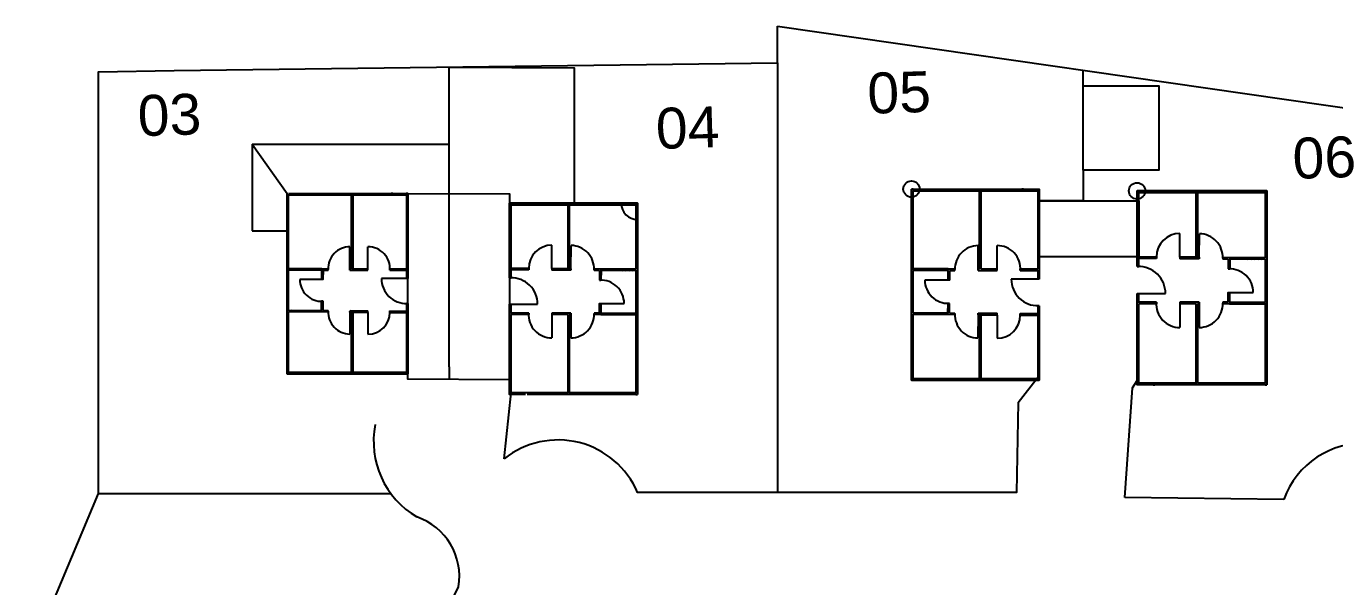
# Model space of a CAD drawing. Header units: millimetres. Extents: x 190 to 378, y 11 to 188.
# Drawn here: x 231 to 311.1, y 154 to 188.3 of the extents above; entities that cross this region are included whole.
import ezdxf

# ---------------------------------------------------------------- set-up
doc = ezdxf.new("R2010")
doc.units = ezdxf.units.MM
doc.styles.get("Standard").update_dxf_attribs({"font": 'arial.ttf'})
pattern_1 = [(225, (664.45732, 323.84842), (0.22126613, -0.22126613), [])]
pattern_2 = [(45, (-77.93602, 18.6512), (-0.2245064, 0.2245064), [])]
pattern_3 = [(45, (-110.9001, 20.20014), (-0.22126613, 0.22126613), [])]
pattern_4 = [(225, (605.23523, 315.52547), (0.20901178, -0.20901178), [])]

msp = doc.modelspace()

# ---------------------------------------------------------------- hatches: boundary and pattern name
h = msp.add_hatch()
h.set_pattern_fill('ANSI31', color=256, scale=0.093098, angle=180)
h.set_pattern_definition([(225, (577.96972, 326.46227), (0.20901178, -0.20901178), [])])
h.paths.add_polyline_path([(254.246, 173.433), (253.245, 173.433, -0.017288), (253.242, 173.34), (254.246, 173.34), (254.246, 172.831), (254.339, 172.831), (254.339, 177.492), (254.246, 177.492)])
h.paths.add_polyline_path([(250.89, 173.433), (250.797, 173.433), (250.797, 173.34), (251.898, 173.34), (251.898, 173.433), (250.983, 173.433), (250.983, 177.481), (250.89, 177.481)])
h.paths.add_polyline_path([(246.948, 166.991), (254.339, 166.991), (254.339, 171.305), (254.246, 171.305), (254.246, 170.844), (253.239, 170.852), (253.238, 170.759), (254.246, 170.751), (254.246, 167.084), (250.983, 167.084), (250.983, 170.776), (251.898, 170.769), (251.898, 170.862), (250.798, 170.871), (250.797, 170.778), (250.89, 170.776), (250.89, 167.084), (247.041, 167.084), (247.041, 170.806), (249.457, 170.788), (249.457, 170.881), (249.15, 170.883), (249.154, 171.439), (249.06, 171.439), (249.057, 170.884), (247.041, 170.899), (247.041, 173.34), (249.074, 173.34), (249.07, 172.78), (249.163, 172.779), (249.167, 173.34), (249.457, 173.34), (249.457, 173.433), (249.075, 173.433), (247.041, 173.433), (247.041, 177.469), (246.948, 177.469)])
h.paths.add_polyline_path([(250.89, 177.481), (250.983, 177.481), (250.983, 177.951), (254.246, 177.951), (254.246, 177.492), (254.339, 177.492), (254.339, 178.044), (253.417, 178.044), (253.324, 178.044), (247.041, 178.044), (246.948, 178.044), (246.948, 177.469), (247.041, 177.469), (247.041, 177.951), (250.89, 177.951)])
h = msp.add_hatch()
h.set_pattern_fill('ANSI31', color=256, scale=0.098557, angle=180)
h.set_pattern_definition([(225, (635.59324, 335.42645), (0.22126613, -0.22126613), [])])
h.paths.add_polyline_path([(292.889, 173.425), (291.83, 173.425, -0.017288), (291.827, 173.326), (292.889, 173.326), (292.889, 172.788), (292.988, 172.788), (292.988, 177.722), (292.889, 177.722)])
h.paths.add_polyline_path([(289.337, 173.425), (289.239, 173.425), (289.239, 173.326), (290.404, 173.326), (290.404, 173.425), (289.436, 173.425), (289.436, 177.711), (289.337, 177.711)])
h.paths.add_polyline_path([(285.163, 166.606), (292.988, 166.606), (292.988, 171.172), (292.889, 171.172), (292.889, 170.685), (291.824, 170.693), (291.823, 170.594), (292.889, 170.586), (292.889, 166.704), (289.436, 166.704), (289.436, 170.613), (290.404, 170.605), (290.404, 170.704), (289.239, 170.713), (289.239, 170.614), (289.337, 170.613), (289.337, 166.704), (285.262, 166.704), (285.262, 170.644), (287.819, 170.625), (287.82, 170.723), (287.494, 170.726), (287.499, 171.314), (287.4, 171.314), (287.396, 170.727), (285.262, 170.743), (285.262, 173.326), (287.414, 173.326), (287.41, 172.734), (287.509, 172.733), (287.513, 173.326), (287.819, 173.326), (287.819, 173.425), (287.415, 173.425), (285.262, 173.425), (285.262, 177.698), (285.163, 177.698)])
h.paths.add_polyline_path([(289.337, 177.711), (289.436, 177.711), (289.436, 178.208), (292.889, 178.208), (292.889, 177.722), (292.988, 177.722), (292.988, 178.307), (292.012, 178.307), (291.913, 178.307), (285.262, 178.307), (285.163, 178.307), (285.163, 177.698), (285.262, 177.698), (285.262, 178.208), (289.337, 178.208)])
h = msp.add_hatch()
h.set_pattern_fill('ANSI31', color=256, scale=0.1)
h.set_pattern_definition(pattern_2)
h.paths.add_polyline_path([(302.678, 178.097), (306.812, 178.097), (306.812, 174.099), (304.217, 174.119), (304.217, 174.019), (304.547, 174.016), (304.543, 173.419), (304.643, 173.419), (304.647, 174.015), (306.812, 173.999), (306.812, 173.104), (306.912, 173.102), (306.912, 178.197), (298.973, 178.197), (298.973, 173.564), (299.073, 173.564), (299.073, 174.058), (300.155, 174.05), (300.155, 174.15), (299.073, 174.158), (299.073, 178.097), (302.578, 178.097), (302.578, 174.131), (301.595, 174.139), (301.595, 174.039), (302.777, 174.03), (302.778, 174.13), (302.678, 174.131)])
h = msp.add_hatch()
h.set_pattern_fill('ANSI31', color=256, scale=0.1)
h.set_pattern_definition([(45, (-48.64925, 6.90363), (-0.2245064, 0.2245064), [])])
h.paths.add_polyline_path([(299.073, 171.278), (300.148, 171.278, -0.017288), (300.152, 171.378), (299.073, 171.378), (299.073, 171.924), (298.973, 171.924), (298.973, 166.918), (299.073, 166.918)])
h.paths.add_polyline_path([(302.678, 171.278), (302.778, 171.278), (302.778, 171.378), (301.595, 171.378), (301.595, 171.278), (302.578, 171.278), (302.578, 166.929), (302.678, 166.929)])
h.paths.add_polyline_path([(306.912, 178.197), (298.973, 178.197), (298.973, 173.564), (299.073, 173.564), (299.073, 174.058), (300.155, 174.05), (300.155, 174.15), (299.073, 174.158), (299.073, 178.097), (302.578, 178.097), (302.578, 174.131), (301.595, 174.139), (301.595, 174.039), (302.777, 174.03), (302.778, 174.13), (302.678, 174.131), (302.678, 178.097), (306.812, 178.097), (306.812, 174.099), (304.217, 174.119), (304.217, 174.019), (304.547, 174.016), (304.543, 173.419), (304.643, 173.419), (304.647, 174.015), (306.812, 173.999), (306.812, 171.378), (304.628, 171.378), (304.633, 171.979), (304.533, 171.979), (304.528, 171.378), (304.218, 171.378), (304.218, 171.278), (304.628, 171.278), (306.812, 171.278), (306.812, 166.942), (306.912, 166.942)])
h.paths.add_polyline_path([(302.678, 166.929), (302.578, 166.929), (302.578, 166.424), (299.073, 166.424), (299.073, 166.918), (298.973, 166.918), (298.973, 166.324), (299.964, 166.324), (300.064, 166.324), (306.812, 166.324), (306.912, 166.324), (306.912, 166.942), (306.812, 166.942), (306.812, 166.424), (302.678, 166.424)])
h = msp.add_hatch()
h.set_pattern_fill('ANSI31', color=256, scale=0.098557)
h.set_pattern_definition(pattern_3)
h.paths.add_polyline_path([(264.22, 177.344), (268.295, 177.344), (268.295, 173.404), (265.738, 173.424), (265.737, 173.325), (266.063, 173.323), (266.059, 172.735), (266.157, 172.735), (266.161, 173.322), (268.295, 173.306), (268.295, 172.424), (268.394, 172.422), (268.394, 177.443), (260.569, 177.443), (260.569, 172.877), (260.668, 172.877), (260.668, 173.364), (261.734, 173.356), (261.734, 173.454), (260.668, 173.462), (260.668, 177.344), (264.122, 177.344), (264.122, 173.436), (263.154, 173.443), (263.153, 173.345), (264.318, 173.336), (264.319, 173.435), (264.22, 173.436)])
h = msp.add_hatch()
h.set_pattern_fill('ANSI31', color=256, scale=0.098557)
h.set_pattern_definition([(45, (-82.036, 8.6221), (-0.22126613, 0.22126613), [])])
h.paths.add_polyline_path([(260.668, 170.624), (261.727, 170.624, -0.017288), (261.731, 170.722), (260.668, 170.722), (260.668, 171.26), (260.569, 171.26), (260.569, 166.327), (260.668, 166.327)])
h.paths.add_polyline_path([(264.22, 170.624), (264.319, 170.624), (264.319, 170.722), (263.154, 170.722), (263.154, 170.624), (264.122, 170.624), (264.122, 166.338), (264.22, 166.338)])
h.paths.add_polyline_path([(268.394, 177.443), (260.569, 177.443), (260.569, 172.877), (260.668, 172.877), (260.668, 173.364), (261.734, 173.356), (261.734, 173.454), (260.668, 173.462), (260.668, 177.344), (264.122, 177.344), (264.122, 173.436), (263.154, 173.443), (263.153, 173.345), (264.318, 173.336), (264.319, 173.435), (264.22, 173.436), (264.22, 177.344), (268.295, 177.344), (268.295, 173.404), (265.738, 173.424), (265.737, 173.325), (266.063, 173.323), (266.059, 172.735), (266.157, 172.735), (266.161, 173.322), (268.295, 173.306), (268.295, 170.722), (266.143, 170.722), (266.147, 171.315), (266.049, 171.315), (266.044, 170.722), (265.738, 170.722), (265.738, 170.624), (266.142, 170.624), (268.295, 170.624), (268.295, 166.351), (268.394, 166.351)])
h.paths.add_polyline_path([(264.22, 166.338), (264.122, 166.338), (264.122, 165.841), (260.668, 165.841), (260.668, 166.327), (260.569, 166.327), (260.569, 165.742), (261.545, 165.742), (261.644, 165.742), (268.295, 165.742), (268.394, 165.742), (268.394, 166.351), (268.295, 166.351), (268.295, 165.841), (264.22, 165.841)])
h = msp.add_hatch()
h.set_pattern_fill('ANSI31', color=256, scale=0.093098, angle=180)
h.set_pattern_definition(pattern_4)
h.paths.add_polyline_path([(250.89, 173.433), (250.797, 173.433), (250.797, 173.34), (251.898, 173.34), (251.898, 173.433), (250.983, 173.433), (250.983, 176.308), (250.89, 176.308)])
h.paths.add_polyline_path([(254.246, 173.433), (253.245, 173.433, -0.017288), (253.242, 173.34), (254.246, 173.34), (254.246, 172.831), (254.339, 172.831), (254.339, 176.292), (254.246, 176.293)])
h.paths.add_polyline_path([(246.948, 171.734), (247.041, 171.732), (247.041, 173.34), (249.074, 173.34), (249.07, 172.78), (249.163, 172.779), (249.167, 173.34), (249.457, 173.34), (249.457, 173.433), (249.075, 173.433), (247.041, 173.433), (247.041, 176.325), (246.948, 176.326)])
h = msp.add_hatch()
h.set_pattern_fill('ANSI31', color=256, scale=0.098557, angle=180)
h.set_pattern_definition(pattern_1)
h.paths.add_polyline_path([(289.337, 173.425), (289.239, 173.425), (289.239, 173.326), (290.404, 173.326), (290.404, 173.425), (289.436, 173.425), (289.436, 176.468), (289.337, 176.469)])
h.paths.add_polyline_path([(292.889, 173.425), (291.83, 173.425, -0.017288), (291.827, 173.326), (292.889, 173.326), (292.889, 172.788), (292.988, 172.788), (292.988, 176.452), (292.889, 176.453)])
h.paths.add_polyline_path([(285.163, 171.627), (285.262, 171.624), (285.262, 173.326), (287.414, 173.326), (287.41, 172.734), (287.509, 172.733), (287.513, 173.326), (287.819, 173.326), (287.819, 173.425), (287.415, 173.425), (285.262, 173.425), (285.262, 176.487), (285.163, 176.488)])
h = msp.add_hatch()
h.set_pattern_fill('ANSI31', color=256, scale=0.1)
h.set_pattern_definition(pattern_2)
h.paths.add_polyline_path([(302.678, 171.278), (302.778, 171.278), (302.778, 171.378), (301.595, 171.378), (301.595, 171.278), (302.578, 171.278), (302.578, 168.19), (302.678, 168.189)])
h.paths.add_polyline_path([(299.073, 171.278), (300.148, 171.278, -0.017288), (300.152, 171.378), (299.073, 171.378), (299.073, 171.924), (298.973, 171.924), (298.973, 168.206), (299.073, 168.205)])
h.paths.add_polyline_path([(306.912, 173.102), (306.812, 173.104), (306.812, 171.378), (304.628, 171.378), (304.633, 171.979), (304.533, 171.979), (304.528, 171.378), (304.218, 171.378), (304.218, 171.278), (304.628, 171.278), (306.812, 171.278), (306.812, 168.17), (306.912, 168.17)])
h = msp.add_hatch()
h.set_pattern_fill('ANSI31', color=256, scale=0.098557)
h.set_pattern_definition(pattern_3)
h.paths.add_polyline_path([(264.22, 170.624), (264.319, 170.624), (264.319, 170.722), (263.154, 170.722), (263.154, 170.624), (264.122, 170.624), (264.122, 167.58), (264.22, 167.58)])
h.paths.add_polyline_path([(260.668, 170.624), (261.727, 170.624, -0.017288), (261.731, 170.722), (260.668, 170.722), (260.668, 171.26), (260.569, 171.26), (260.569, 167.596), (260.668, 167.596)])
h.paths.add_polyline_path([(268.394, 172.422), (268.295, 172.424), (268.295, 170.722), (266.143, 170.722), (266.147, 171.315), (266.049, 171.315), (266.044, 170.722), (265.738, 170.722), (265.738, 170.624), (266.142, 170.624), (268.295, 170.624), (268.295, 167.561), (268.394, 167.561)])
h = msp.add_hatch()
h.set_pattern_fill('ANSI31', color=256, scale=0.093098, angle=180)
h.set_pattern_definition(pattern_4)
h.paths.add_polyline_path([(250.89, 167.084), (247.041, 167.084), (247.041, 170.806), (249.457, 170.788), (249.457, 170.881), (249.15, 170.883), (249.154, 171.439), (249.06, 171.439), (249.057, 170.884), (247.041, 170.899), (247.041, 171.732), (246.948, 171.734), (246.948, 166.991), (254.339, 166.991), (254.339, 171.305), (254.246, 171.305), (254.246, 170.844), (253.239, 170.852), (253.238, 170.759), (254.246, 170.751), (254.246, 167.084), (250.983, 167.084), (250.983, 170.776), (251.898, 170.769), (251.898, 170.862), (250.798, 170.871), (250.797, 170.778), (250.89, 170.776)])
h = msp.add_hatch()
h.set_pattern_fill('ANSI31', color=256, scale=0.098557, angle=180)
h.set_pattern_definition(pattern_1)
h.paths.add_polyline_path([(289.337, 166.704), (285.262, 166.704), (285.262, 170.644), (287.819, 170.625), (287.82, 170.723), (287.494, 170.726), (287.499, 171.314), (287.4, 171.314), (287.396, 170.727), (285.262, 170.743), (285.262, 171.624), (285.163, 171.627), (285.163, 166.606), (292.988, 166.606), (292.988, 171.172), (292.889, 171.172), (292.889, 170.685), (291.824, 170.693), (291.823, 170.594), (292.889, 170.586), (292.889, 166.704), (289.436, 166.704), (289.436, 170.613), (290.404, 170.605), (290.404, 170.704), (289.239, 170.713), (289.239, 170.614), (289.337, 170.613)])

# ---------------------------------------------------------------- linework, layer by layer
for p, q in [((276.964, 186.028), (276.964, 188.275)), ((276.964, 188.275), (317.924, 182.385)), ((240.037, 185.563), (276.964, 186.028)), ((295.672, 184.628), (295.672, 185.585)), ((244.814, 181.059), (246.948, 178.044)), ((244.814, 181.059), (256.86, 181.059)), ((244.814, 181.059), (244.814, 175.757)), ((295.672, 179.461), (295.672, 177.592)), ((250.89, 173.427), (250.89, 177.951)), ((250.983, 173.427), (250.983, 177.951)), ((253.417, 178.044), (253.324, 178.044)), ((254.339, 178.044), (254.245, 178.044)), ((285.262, 178.307), (285.163, 178.307)), ((289.337, 173.419), (289.337, 178.208)), ((289.436, 173.419), (289.436, 178.208)), ((292.012, 178.307), (291.913, 178.307)), ((302.578, 178.097), (302.578, 174.131)), ((302.678, 178.097), (302.678, 174.131)), ((264.122, 177.344), (264.122, 173.436)), ((264.22, 177.344), (264.22, 173.436)), ((295.672, 177.592), (292.988, 177.592)), ((244.814, 175.757), (246.948, 175.757)), ((301.595, 174.15), (301.595, 175.589)), ((302.778, 174.13), (302.789, 175.569)), ((250.797, 173.433), (250.797, 174.773)), ((251.898, 173.433), (251.898, 174.78)), ((263.153, 173.454), (263.153, 174.873)), ((264.319, 173.435), (264.33, 174.854)), ((289.239, 173.425), (289.239, 174.844)), ((290.404, 173.425), (290.404, 174.851)), ((298.973, 174.059), (298.973, 174.059)), ((300.155, 174.15), (299.073, 174.158)), ((300.155, 174.05), (299.073, 174.058)), ((300.155, 174.15), (300.155, 174.05)), ((302.578, 174.131), (301.595, 174.139)), ((301.595, 174.139), (301.595, 174.039)), ((302.777, 174.03), (301.595, 174.039)), ((302.778, 174.13), (302.678, 174.131)), ((302.778, 174.13), (302.777, 174.03)), ((306.812, 174.099), (304.217, 174.119)), ((304.217, 174.119), (304.217, 174.019)), ((304.547, 174.016), (304.217, 174.019)), ((304.547, 174.016), (304.543, 173.419)), ((304.647, 174.015), (304.643, 173.419)), ((306.812, 173.999), (304.647, 174.015)), ((249.075, 173.433), (247.041, 173.433)), ((249.075, 173.34), (247.041, 173.34)), ((249.07, 172.78), (249.074, 173.34)), ((249.075, 173.433), (249.457, 173.433)), ((249.163, 172.779), (249.167, 173.34)), ((249.167, 173.34), (249.457, 173.34)), ((249.457, 173.34), (249.457, 173.433)), ((250.797, 173.433), (250.89, 173.433)), ((250.797, 173.34), (250.797, 173.433)), ((250.797, 173.34), (251.898, 173.34)), ((250.983, 173.433), (251.898, 173.433)), ((251.898, 173.34), (251.898, 173.433)), ((253.238, 173.433), (254.246, 173.433)), ((253.238, 173.34), (253.238, 173.433)), ((253.238, 173.34), (254.246, 173.34)), ((260.569, 173.365), (260.569, 173.365)), ((261.734, 173.454), (260.668, 173.462)), ((261.734, 173.356), (260.668, 173.364)), ((261.734, 173.454), (261.734, 173.356)), ((263.154, 173.443), (263.153, 173.345)), ((264.318, 173.336), (263.153, 173.345)), ((264.122, 173.436), (263.154, 173.443)), ((264.319, 173.435), (264.22, 173.436)), ((264.319, 173.435), (264.318, 173.336)), ((265.738, 173.424), (265.737, 173.325)), ((266.063, 173.323), (265.737, 173.325)), ((268.295, 173.404), (265.738, 173.424)), ((266.063, 173.323), (266.059, 172.735)), ((266.161, 173.322), (266.157, 172.734)), ((268.295, 173.306), (266.161, 173.322)), ((287.415, 173.425), (285.262, 173.425)), ((287.415, 173.326), (285.262, 173.326)), ((287.41, 172.734), (287.414, 173.326)), ((287.415, 173.425), (287.819, 173.425)), ((287.509, 172.733), (287.513, 173.326)), ((287.513, 173.326), (287.819, 173.326)), ((287.819, 173.326), (287.819, 173.425)), ((289.239, 173.425), (289.337, 173.425)), ((289.239, 173.326), (289.239, 173.425)), ((289.239, 173.326), (290.404, 173.326)), ((289.436, 173.425), (290.404, 173.425)), ((290.404, 173.326), (290.404, 173.425)), ((291.823, 173.425), (292.889, 173.425)), ((291.823, 173.326), (291.823, 173.425)), ((291.823, 173.326), (292.889, 173.326)), ((298.973, 173.564), (299.073, 173.564)), ((304.543, 173.419), (304.643, 173.419)), ((249.06, 172.78), (247.72, 172.78)), ((249.163, 172.779), (249.07, 172.78)), ((254.246, 172.831), (252.719, 172.831)), ((254.339, 172.831), (254.246, 172.831)), ((260.569, 172.877), (260.668, 172.877)), ((266.059, 172.735), (266.157, 172.735)), ((287.4, 172.733), (285.981, 172.733)), ((287.509, 172.733), (287.41, 172.734)), ((292.889, 172.788), (291.273, 172.788)), ((292.988, 172.788), (292.889, 172.788)), ((249.057, 170.884), (249.06, 171.439)), ((249.154, 171.439), (249.06, 171.439)), ((249.15, 170.883), (249.154, 171.439)), ((298.973, 171.924), (299.073, 171.924)), ((299.073, 171.924), (300.713, 171.924)), ((304.533, 171.979), (304.528, 171.378)), ((304.533, 171.979), (304.633, 171.979)), ((304.633, 171.979), (304.628, 171.378)), ((304.643, 171.979), (306.083, 171.979)), ((247.041, 170.899), (249.057, 170.884)), ((247.041, 170.806), (249.457, 170.788)), ((249.15, 170.883), (249.457, 170.881)), ((249.457, 170.788), (249.457, 170.881)), ((250.797, 170.778), (250.787, 169.437)), ((250.797, 170.778), (250.798, 170.871)), ((250.797, 170.778), (250.89, 170.776)), ((250.798, 170.871), (251.898, 170.862)), ((250.89, 167.084), (250.89, 170.776)), ((250.983, 170.776), (251.898, 170.769)), ((250.983, 167.084), (250.983, 170.776)), ((251.898, 170.769), (251.898, 170.862)), ((251.898, 170.759), (251.898, 169.419)), ((253.238, 170.759), (253.239, 170.852)), ((253.238, 170.759), (254.246, 170.751)), ((253.239, 170.852), (254.246, 170.844)), ((254.339, 171.305), (254.246, 171.305)), ((254.339, 170.844), (254.339, 170.844)), ((260.569, 171.26), (260.668, 171.26)), ((260.668, 171.26), (262.284, 171.26)), ((261.734, 170.722), (260.668, 170.722)), ((261.734, 170.624), (260.668, 170.624)), ((261.734, 170.722), (261.734, 170.624)), ((264.319, 170.722), (263.154, 170.722)), ((263.154, 170.722), (263.154, 170.624)), ((264.122, 170.624), (263.154, 170.624)), ((263.154, 170.624), (263.154, 169.197)), ((264.122, 170.629), (264.122, 165.841)), ((264.22, 170.629), (264.22, 165.841)), ((264.319, 170.624), (264.22, 170.624)), ((264.319, 170.722), (264.319, 170.624)), ((264.319, 170.624), (264.319, 169.205)), ((266.044, 170.722), (265.738, 170.722)), ((265.738, 170.722), (265.738, 170.624)), ((266.142, 170.624), (265.738, 170.624)), ((266.049, 171.315), (266.044, 170.722)), ((266.049, 171.315), (266.147, 171.315)), ((266.142, 170.722), (268.295, 170.722)), ((266.142, 170.624), (268.295, 170.624)), ((266.147, 171.315), (266.143, 170.722)), ((266.157, 171.315), (267.576, 171.315)), ((285.262, 170.743), (287.396, 170.727)), ((285.262, 170.644), (287.819, 170.625)), ((287.396, 170.727), (287.4, 171.315)), ((287.499, 171.314), (287.4, 171.314)), ((287.494, 170.726), (287.499, 171.314)), ((287.494, 170.726), (287.82, 170.723)), ((287.819, 170.625), (287.82, 170.723)), ((289.239, 170.614), (289.228, 169.195)), ((289.239, 170.713), (290.404, 170.704)), ((289.239, 170.614), (289.239, 170.713)), ((289.239, 170.614), (289.337, 170.613)), ((289.337, 166.704), (289.337, 170.613)), ((289.436, 170.613), (290.404, 170.605)), ((289.436, 166.704), (289.436, 170.613)), ((290.404, 170.605), (290.404, 170.704)), ((291.823, 170.594), (291.824, 170.693)), ((291.824, 170.693), (292.889, 170.685)), ((292.988, 171.172), (292.889, 171.172)), ((292.988, 170.684), (292.989, 170.684)), ((300.155, 171.378), (299.073, 171.378)), ((300.155, 171.278), (299.073, 171.278)), ((300.155, 171.378), (300.155, 171.278)), ((302.778, 171.378), (301.595, 171.378)), ((301.595, 171.378), (301.595, 171.278)), ((302.578, 171.278), (301.595, 171.278)), ((301.595, 171.278), (301.595, 169.83)), ((302.578, 171.283), (302.578, 166.424)), ((302.678, 171.283), (302.678, 166.424)), ((302.778, 171.278), (302.678, 171.278)), ((302.778, 171.378), (302.778, 171.278)), ((302.778, 171.278), (302.778, 169.838)), ((304.528, 171.378), (304.218, 171.378)), ((304.218, 171.378), (304.218, 171.278)), ((304.628, 171.278), (304.218, 171.278)), ((304.628, 171.378), (306.812, 171.378)), ((304.628, 171.278), (306.812, 171.278)), ((290.404, 170.594), (290.404, 169.175)), ((291.823, 170.594), (292.889, 170.586)), ((256.86, 167.43), (256.86, 166.674)), ((291.697, 165.249), (292.921, 166.817)), ((298.222, 159.429), (298.699, 166.14)), ((298.699, 166.14), (298.973, 166.598)), ((299.964, 166.324), (300.064, 166.324)), ((306.812, 166.324), (306.912, 166.324)), ((268.295, 165.742), (268.394, 165.742)), ((307.95, 159.319), (298.222, 159.429)), ((251.426, 141.605), (257.435, 153.969))]:
    msp.add_line(p, q)
for points in [[(276.964, 186.028), (276.964, 159.747)], [(219.153, 123.502), (226.152, 137.667), (235.4, 159.684), (235.4, 185.477), (240.037, 185.563)], [(256.86, 167.43), (256.86, 185.774)], [(256.86, 177.443), (256.86, 185.774), (264.509, 185.717), (264.509, 177.443)], [(254.339, 171.305), (254.339, 166.991), (246.948, 166.991), (246.948, 178.044)], [(247.041, 178.044), (253.324, 178.044)], [(247.041, 173.433), (247.041, 177.951), (250.89, 177.951)], [(250.983, 177.951), (254.246, 177.951), (254.246, 173.433)], [(253.417, 178.044), (254.339, 178.044), (254.339, 172.831)], [(292.988, 171.172), (292.988, 166.606), (285.163, 166.606), (285.163, 178.307)], [(285.262, 178.307), (291.913, 178.307)], [(285.262, 173.425), (285.262, 178.208), (289.337, 178.208)], [(289.436, 178.208), (292.889, 178.208), (292.889, 173.425)], [(292.012, 178.307), (292.988, 178.307), (292.988, 172.788)], [(298.973, 173.564), (298.973, 178.197), (306.912, 178.197), (306.912, 166.324)], [(299.073, 174.158), (299.073, 178.097), (302.578, 178.097)], [(302.678, 178.097), (306.812, 178.097), (306.812, 174.099)], [(260.569, 172.877), (260.569, 177.443), (268.394, 177.443), (268.394, 165.742)], [(260.668, 173.462), (260.668, 177.344), (264.122, 177.344)], [(264.22, 177.344), (268.295, 177.344), (268.295, 173.404)], [(299.073, 173.564), (299.073, 174.058)], [(306.812, 173.999), (306.812, 171.378)], [(247.041, 170.899), (247.041, 173.34)], [(254.246, 173.34), (254.246, 172.831)], [(260.668, 172.877), (260.668, 173.364)], [(268.295, 173.306), (268.295, 170.722)], [(285.262, 170.743), (285.262, 173.326)], [(292.889, 173.326), (292.889, 172.788)], [(299.964, 166.324), (298.973, 166.324), (298.973, 171.924)], [(299.073, 171.378), (299.073, 171.924)], [(250.89, 167.084), (247.041, 167.084), (247.041, 170.806)], [(254.246, 170.751), (254.246, 167.084), (250.983, 167.084)], [(254.246, 171.305), (254.246, 170.844)], [(261.545, 165.742), (260.569, 165.742), (260.569, 171.26)], [(260.668, 170.722), (260.668, 171.26)], [(264.122, 165.841), (260.668, 165.841), (260.668, 170.624)], [(268.295, 170.624), (268.295, 165.841), (264.22, 165.841)], [(289.337, 166.704), (285.262, 166.704), (285.262, 170.644)], [(292.889, 171.172), (292.889, 170.685)], [(302.578, 166.424), (299.073, 166.424), (299.073, 171.278)], [(306.812, 171.278), (306.812, 166.424), (302.678, 166.424)], [(292.889, 170.586), (292.889, 166.704), (289.436, 166.704)], [(260.236, 161.804), (260.668, 165.841)], [(306.812, 166.324), (300.064, 166.324)], [(268.295, 165.742), (261.644, 165.742)], [(235.4, 159.684), (253.288, 159.684)]]:
    msp.add_lwpolyline(points)
for points in [[(295.672, 184.628), (300.294, 184.628), (300.294, 179.461), (295.672, 179.461)], [(254.333, 178.044), (260.569, 178.009), (260.569, 166.639), (254.333, 166.674)], [(298.973, 178.197), (306.912, 178.197), (306.912, 178.197), (298.973, 178.197)], [(260.569, 177.443), (268.394, 177.443), (268.394, 177.443), (260.569, 177.443)], [(292.988, 177.592), (299.073, 177.592), (299.073, 174.158), (292.988, 174.158)], [(254.339, 166.991), (246.948, 166.991), (246.948, 166.991), (254.339, 166.991)], [(292.988, 166.606), (285.163, 166.606), (285.163, 166.606), (292.988, 166.606)]]:
    msp.add_lwpolyline(points, close=True)
msp.add_lwpolyline([(291.697, 165.249), (291.601, 159.747), (268.397, 159.747, 0.494169), (260.236, 161.804, -24.576768)], format="xyb")
for centre in [(285.163, 178.307), (298.973, 178.197)]:
    msp.add_circle(centre, 0.5)
for centre, radius, start, end in [((268.394, 177.443), 1, 180, 270), ((301.595, 174.15), 1.44, 90, 180), ((302.778, 174.13), 1.44, 357.57163, 89.5619), ((250.797, 173.433), 1.341, 90, 181.98984), ((251.898, 173.433), 1.347, 356.03817, 90), ((263.153, 173.454), 1.419, 90, 180), ((264.319, 173.435), 1.419, 357.57163, 89.5619), ((289.239, 173.425), 1.419, 90, 181.98984), ((290.404, 173.425), 1.426, 356.03817, 90), ((299.073, 171.924), 1.64, 0, 91.74709), ((304.643, 171.979), 1.44, 0, 92.3974), ((249.06, 172.78), 1.34, 180, 272.3974), ((254.246, 172.831), 1.527, 180, 271.74709), ((260.668, 171.26), 1.616, 0, 91.74709), ((266.157, 171.315), 1.419, 0, 92.3974), ((287.4, 172.733), 1.419, 180, 272.3974), ((292.889, 172.788), 1.616, 180, 271.74709), ((250.797, 170.778), 1.341, 177.57163, 269.5619), ((251.898, 170.759), 1.34, 270, 0), ((263.154, 170.624), 1.426, 176.03817, 270), ((264.319, 170.624), 1.419, 270, 1.98984), ((289.239, 170.614), 1.419, 177.57163, 269.5619), ((301.595, 171.278), 1.447, 176.03817, 270), ((302.778, 171.278), 1.44, 270, 1.98984), ((290.404, 170.594), 1.419, 270, 0), ((257.598, 162.862), 5.355, 168.92732, 239.60852), ((312.852, 157.55), 5.211, 13.2568, 160.15136), ((253.665, 154.618), 3.826, 350.22621, 71.34289)]:
    msp.add_arc(centre, radius, start, end)

# ---------------------------------------------------------------- texts
for s, p in [('05', (282.505, 182.915)), ('03', (237.845, 181.543)), ('04', (269.558, 180.759)), ('06', (308.529, 178.93))]:
    msp.add_text(s, height=2.5, rotation=1.7996).set_placement(p)

doc.saveas('drawing.dxf')
